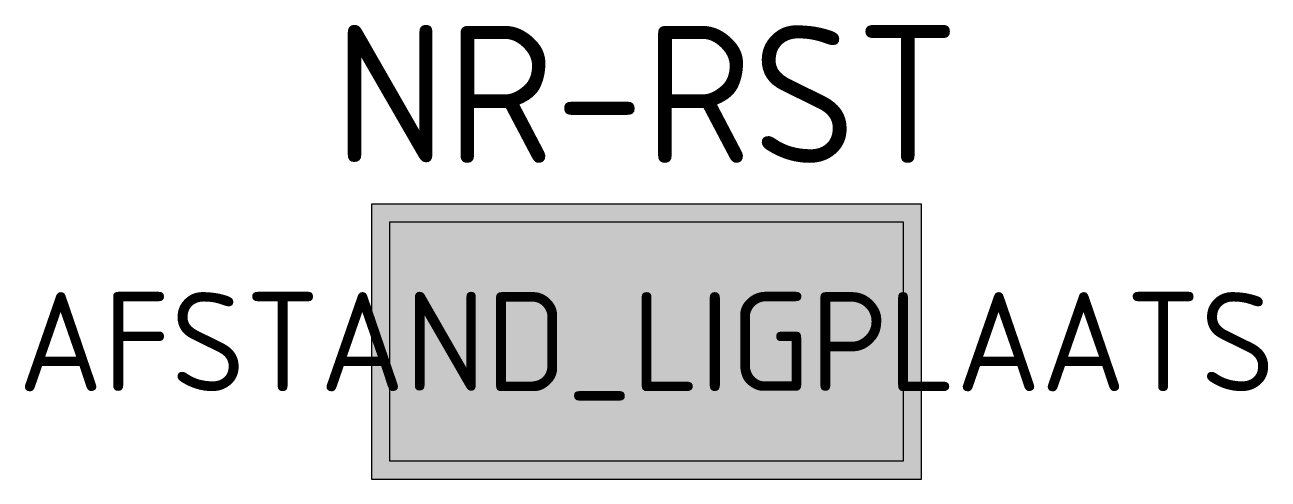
# Model space of a CAD drawing. Header units: metres. Extents: x -11.3 to 11.3, y 0 to 8.3.
import ezdxf
from ezdxf.enums import TextEntityAlignment as Align

# ---------------------------------------------------------------- set-up
doc = ezdxf.new("R2010")
doc.units = ezdxf.units.M
doc.styles.add('NLC-ISO-RVV', font='NLCS-RVV.ttf')
doc.styles.add('NLCS-ISO', font='NLCS-ISO.ttf')

msp = doc.modelspace()

# ---------------------------------------------------------------- hatches: boundary and pattern name
at = {"true_color": 0xf1f0ea}
h = msp.add_hatch(color=7, dxfattribs=at)
h.dxf.hatch_style = 1
h.paths.add_polyline_path([(5, 0), (5, 5), (-5, 5), (-5, 0)])
h.paths.add_polyline_path([(4.67, 0.33), (4.67, 4.67), (-4.67, 4.67), (-4.67, 0.33)], flags=16)
at = {"true_color": 0x005b8c}
h = msp.add_hatch(color=146, dxfattribs=at)
h.dxf.hatch_style = 1
h.paths.add_polyline_path([(4.67, 0.33), (4.67, 4.67), (-4.67, 4.67), (-4.67, 0.33)])

# ---------------------------------------------------------------- linework, layer by layer
at = {"color": 146, "true_color": 0x005b8c}
for points in [[(5, 0), (5, 5), (-5, 5), (-5, 0)], [(4.67, 0.33), (4.67, 4.67), (-4.67, 4.67), (-4.67, 0.33)]]:
    msp.add_lwpolyline(points, close=True, dxfattribs=at)

# ---------------------------------------------------------------- texts
at = {"style": 'NLCS-ISO'}
msp.add_attdef('NR-RST', text='E.5.2', height=2.5, dxfattribs=at).set_placement((0, 5), align=Align.BOTTOM_CENTER)
at = {"color": 7, "true_color": 0xf1f0ea, "style": 'NLC-ISO-RVV'}
msp.add_attdef('AFSTAND_LIGPLAATS', text='', height=1.8, dxfattribs=at).set_placement((0, 2.5), align=Align.MIDDLE_CENTER)

doc.saveas('drawing.dxf')
